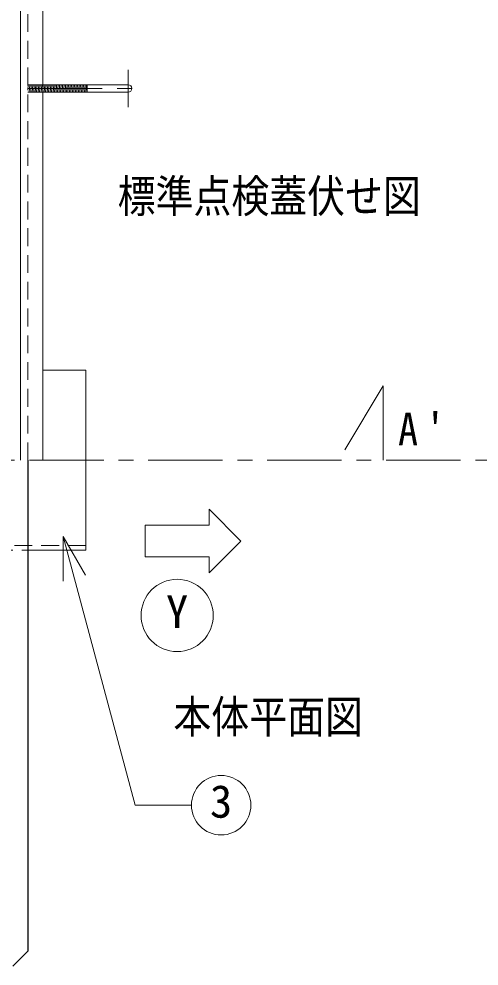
# Model space of a CAD drawing. Units: millimetres at full size, sheet at 1:10; details may follow other scales. Extents: x -2125 to 1925, y -1405 to 1405.
# Drawn here: x 177 to 487, y 405 to 1042 of the extents above; entities that cross this region are included whole.
import ezdxf
from ezdxf.enums import TextEntityAlignment as Align

# ---------------------------------------------------------------- set-up
doc = ezdxf.new("R2010")
doc.units = ezdxf.units.MM
doc.header["$LTSCALE"] = 10
doc.linetypes.add('CHAIN1', pattern=[8, 5, -1, 1, -1])
doc.linetypes.add('DASHED1', pattern=[1.8, 1.2, -0.6])
doc.layers.add('0-A', color=4, linetype='Continuous', lineweight=9)
doc.styles.add('ＭＳ ゴシック', font='')
doc.styles.get('ＭＳ ゴシック').set_extended_font_data('MS Gothic')

msp = doc.modelspace()

# ---------------------------------------------------------------- linework, layer by layer
at = {"layer": '0-A', "color": 7, "lineweight": 18}
for p, q in [((193.2, 1095.02), (193.2, 745.02)), ((178.2, 1080.02), (178.2, 745.02)), ((250.6, 997.52), (193.2, 997.52)), ((250.6, 992.52), (193.2, 992.52)), ((193.2, 805.52), (222.2, 805.52)), ((222.2, 805.52), (222.2, 684.52)), ((206.9, 693.87), (206.9, 663.87)), ((206.9, 693.87), (221.9, 667.89)), ((183.2, 684.52), (222.2, 684.52))]:
    msp.add_line(p, q, dxfattribs=at)
at = {"layer": '0-A', "linetype": 'DASHED1'}
for p, q in [((183.2, 745.02), (183.2, 1075.02)), ((193.2, 997.52), (183.2, 997.52)), ((183.2, 993.76), (183.51, 997.52)), ((184.11, 992.52), (184.51, 997.52)), ((185.11, 992.52), (185.52, 997.52)), ((186.11, 992.52), (186.52, 997.52)), ((187.12, 992.52), (187.52, 997.52)), ((188.12, 992.52), (188.53, 997.52)), ((189.12, 992.52), (189.53, 997.52)), ((190.13, 992.52), (190.53, 997.52)), ((191.13, 992.52), (191.54, 997.52)), ((192.13, 992.52), (192.54, 997.52)), ((193.14, 992.52), (193.2, 993.35)), ((193.2, 992.52), (183.2, 992.52)), ((138.2, 687.74), (222.2, 687.74)), ((143.2, 684.52), (183.2, 684.52))]:
    msp.add_line(p, q, dxfattribs=at)
at = {"layer": '0-A', "linetype": 'CHAIN1'}
for p, q in [((250.6, 1007.52), (250.6, 982.52)), ((183.2, 995.02), (263.1, 995.02)), ((422.2, 795.02), (392.2, 745.02)), ((422.2, 795.02), (422.2, 745.02)), ((-1335.8, 745.02), (583.2, 745.02))]:
    msp.add_line(p, q, dxfattribs=at)
at = {"layer": '0-A'}
for p, q in [((193.2, 993.35), (193.54, 997.52)), ((194.14, 992.52), (194.55, 997.52)), ((195.14, 992.52), (195.55, 997.52)), ((196.15, 992.52), (196.55, 997.52)), ((197.15, 992.52), (197.56, 997.52)), ((198.15, 992.52), (198.56, 997.52)), ((199.16, 992.52), (199.56, 997.52)), ((200.16, 992.52), (200.57, 997.52)), ((201.16, 992.52), (201.57, 997.52)), ((202.17, 992.52), (202.57, 997.52)), ((203.17, 992.52), (203.58, 997.52)), ((204.17, 992.52), (204.58, 997.52)), ((205.18, 992.52), (205.58, 997.52)), ((206.18, 992.52), (206.59, 997.52)), ((207.18, 992.52), (207.59, 997.52)), ((208.19, 992.52), (208.59, 997.52)), ((209.19, 992.52), (209.6, 997.52)), ((210.19, 992.52), (210.6, 997.52)), ((211.2, 992.52), (211.6, 997.52)), ((212.2, 992.52), (212.61, 997.52)), ((213.2, 992.52), (213.61, 997.52)), ((214.21, 992.52), (214.61, 997.52)), ((215.21, 992.52), (215.62, 997.52)), ((216.21, 992.52), (216.62, 997.52)), ((217.22, 992.52), (217.62, 997.52)), ((218.22, 992.52), (218.63, 997.52)), ((219.22, 992.52), (219.63, 997.52)), ((220.23, 992.52), (220.63, 997.52)), ((221.23, 992.52), (221.64, 997.52)), ((222.23, 992.52), (222.64, 997.52)), ((223.1, 997.52), (223.1, 992.52)), ((326.49, 690.73), (305.06, 712.16)), ((305.06, 701.45), (305.06, 712.16)), ((262.2, 701.45), (305.06, 701.45)), ((262.2, 680.02), (262.2, 701.45)), ((326.49, 690.73), (305.06, 669.3)), ((262.2, 680.02), (305.06, 680.02)), ((305.06, 669.3), (305.06, 680.02))]:
    msp.add_line(p, q, dxfattribs=at)
at = {"layer": '0-A', "color": 5, "lineweight": 25}
for p, q in [((183.2, 745.02), (183.2, 415.02)), ((183.2, 415.02), (173.2, 405.02))]:
    msp.add_line(p, q, dxfattribs=at)
at = {"layer": '0-A', "color": 7, "lineweight": 18}
msp.add_lwpolyline([(206.9, 693.87), (255.32, 513.15), (293.22, 513.15)], dxfattribs=at)
for centre, radius in [((283.63, 640.73), 24.29), ((313.22, 513.15), 20)]:
    msp.add_circle(centre, radius, dxfattribs=at)
msp.add_arc((250.6, 995.02), 2.5, 270, 90, dxfattribs=at)

# ---------------------------------------------------------------- texts
at = {"layer": '0-A', "color": 7, "style": 'ＭＳ ゴシック', "width": 0.85}
for s, p in [('標準点検蓋伏せ図', (243.6, 905.02)), ('本体平面図', (281.1, 555.02))]:
    msp.add_text(s, height=21.99, dxfattribs=at).set_placement(p, align=Align.BOTTOM_LEFT)
at = {"layer": '0-A', "color": 7, "style": 'ＭＳ ゴシック'}
for s, p in [('Y', (276.13, 625.73)), ('3', (305.72, 498.15))]:
    msp.add_text(s, height=21.99, dxfattribs=at).set_placement(p, align=Align.BOTTOM_LEFT)
at = {"layer": '0-A', "color": 7, "insert": (432.2, 755.02), "char_height": 21.99, "attachment_point": 7, "style": 'ＭＳ ゴシック'}
msp.add_mtext("\\T1.36;\\W0.9;A'", dxfattribs=at)

doc.saveas('drawing.dxf')
